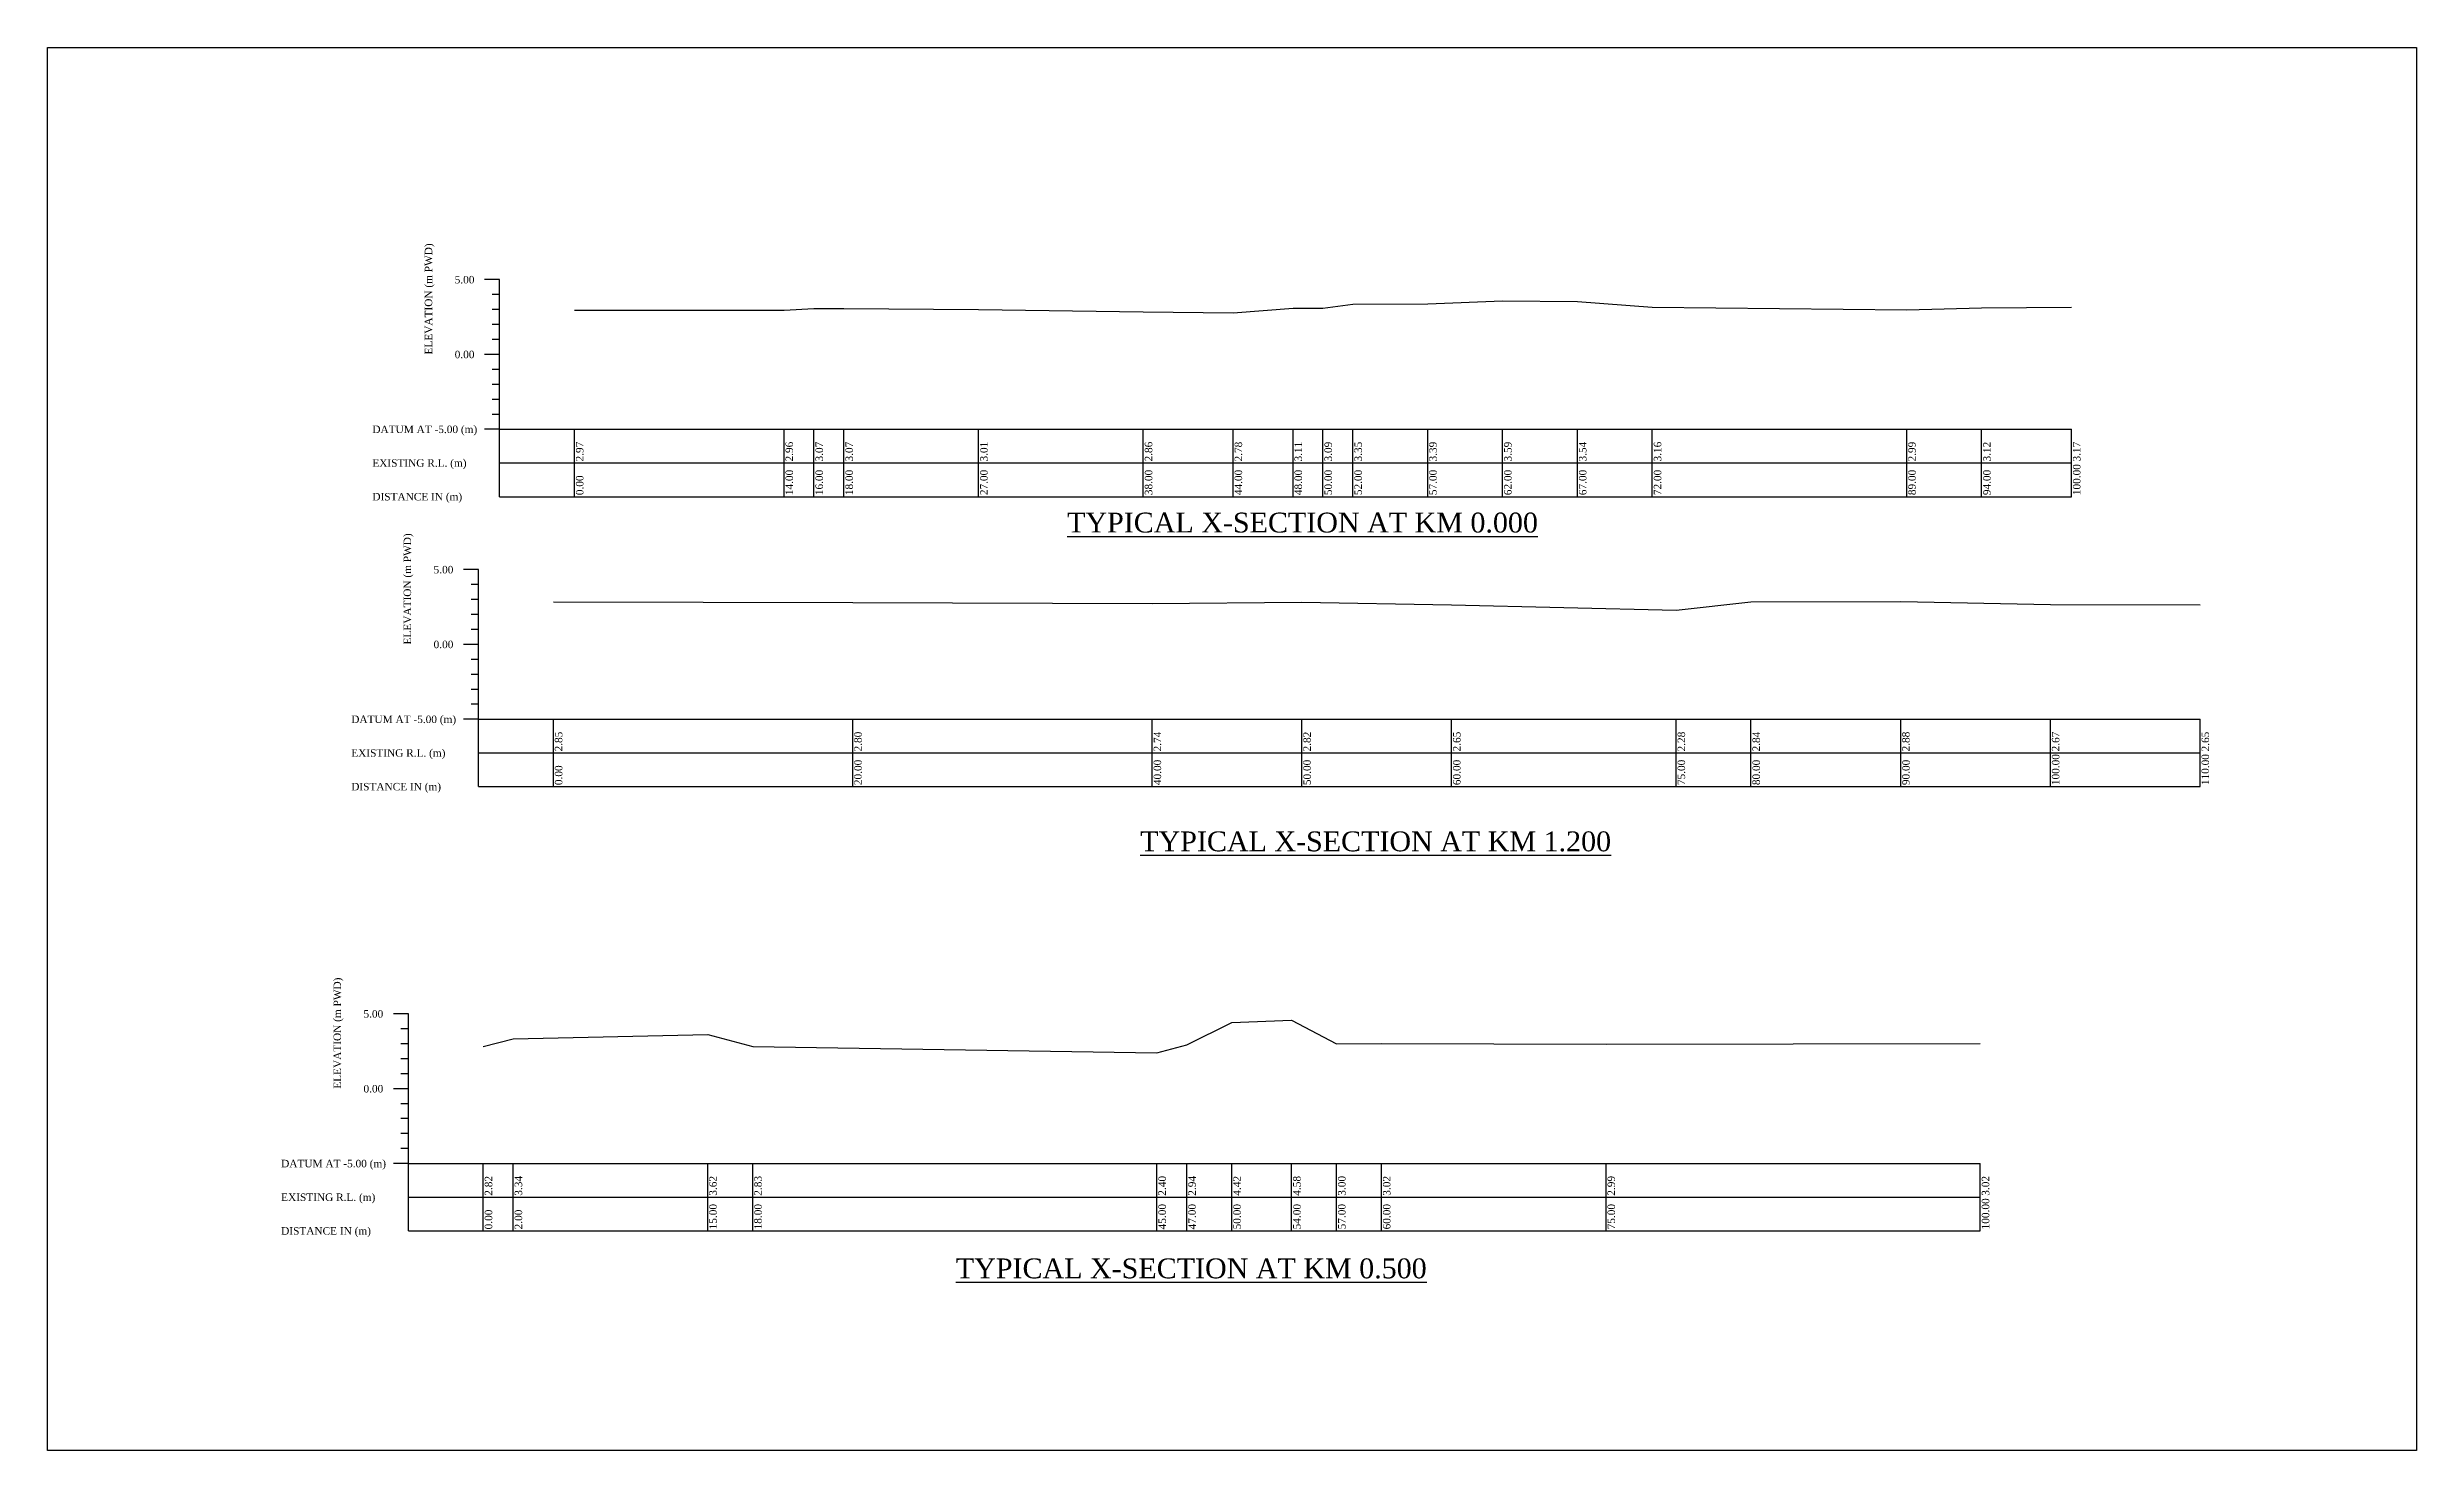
# Model space of a CAD drawing. Header units: metres. Extents: x -148477 to 168932, y -55673 to -2736.
# Drawn here: x -27868.3 to -27710, y -6764.3 to -6670.5 of the extents above; entities that cross this region are included whole.
import ezdxf

# ---------------------------------------------------------------- set-up
doc = ezdxf.new("R2010")
doc.units = ezdxf.units.M
doc.styles.add('liza', font='times.ttf', dxfattribs={"height": 2})
doc.styles.get("Standard").update_dxf_attribs({"font": 'times.ttf'})

msp = doc.modelspace()

# ---------------------------------------------------------------- linework, layer by layer
at = {"color": 0, "linetype": 'Continuous', "lineweight": -3, "ltscale": 0.5}
for p, q in [((-27838.0682, -6686.0346), (-27839.0682, -6686.0346)), ((-27838.0682, -6700.5346), (-27838.0682, -6686.0346)), ((-27838.0682, -6687.0346), (-27838.5682, -6687.0346)), ((-27838.0682, -6688.0346), (-27838.5682, -6688.0346)), ((-27838.0682, -6689.0346), (-27838.5682, -6689.0346)), ((-27838.0682, -6691.0346), (-27839.0682, -6691.0346)), ((-27838.0682, -6690.0346), (-27838.5682, -6690.0346)), ((-27838.0682, -6692.0346), (-27838.5682, -6692.0346)), ((-27838.0682, -6693.0346), (-27838.5682, -6693.0346)), ((-27838.0682, -6694.0346), (-27838.5682, -6694.0346)), ((-27838.0682, -6696.0346), (-27839.0682, -6696.0346)), ((-27838.0682, -6695.0346), (-27838.5682, -6695.0346)), ((-27838.0682, -6696.0346), (-27733.0682, -6696.0346)), ((-27833.0682, -6700.5346), (-27833.0682, -6696.0346)), ((-27819.0682, -6700.5346), (-27819.0682, -6696.0346)), ((-27817.0682, -6700.5346), (-27817.0682, -6696.0346)), ((-27815.0682, -6700.5346), (-27815.0682, -6696.0346)), ((-27806.0682, -6700.5346), (-27806.0682, -6696.0346)), ((-27795.0682, -6700.5346), (-27795.0682, -6696.0346)), ((-27789.0682, -6700.5346), (-27789.0682, -6696.0346)), ((-27785.0682, -6700.5346), (-27785.0682, -6696.0346)), ((-27783.0682, -6700.5346), (-27783.0682, -6696.0346)), ((-27781.0682, -6700.5346), (-27781.0682, -6696.0346)), ((-27776.0682, -6700.5346), (-27776.0682, -6696.0346)), ((-27771.0682, -6700.5346), (-27771.0682, -6696.0346)), ((-27766.0682, -6700.5346), (-27766.0682, -6696.0346)), ((-27761.0682, -6700.5346), (-27761.0682, -6696.0346)), ((-27744.0682, -6700.5346), (-27744.0682, -6696.0346)), ((-27739.0682, -6700.5346), (-27739.0682, -6696.0346)), ((-27733.0682, -6700.5346), (-27733.0682, -6696.0346)), ((-27838.0682, -6698.2846), (-27733.0682, -6698.2846)), ((-27838.0682, -6700.5346), (-27733.0682, -6700.5346)), ((-27839.4773, -6705.4083), (-27840.4773, -6705.4083)), ((-27839.4773, -6719.9083), (-27839.4773, -6705.4083)), ((-27839.4773, -6706.4083), (-27839.9773, -6706.4083)), ((-27839.4773, -6707.4083), (-27839.9773, -6707.4083)), ((-27839.4773, -6708.4083), (-27839.9773, -6708.4083)), ((-27839.4773, -6709.4083), (-27839.9773, -6709.4083)), ((-27839.4773, -6710.4083), (-27840.4773, -6710.4083)), ((-27839.4773, -6711.4083), (-27839.9773, -6711.4083)), ((-27839.4773, -6712.4083), (-27839.9773, -6712.4083)), ((-27839.4773, -6713.4083), (-27839.9773, -6713.4083)), ((-27839.4773, -6714.4083), (-27839.9773, -6714.4083)), ((-27839.4773, -6715.4083), (-27840.4773, -6715.4083)), ((-27839.4773, -6715.4083), (-27724.4773, -6715.4083)), ((-27834.4773, -6719.9083), (-27834.4773, -6715.4083)), ((-27814.4773, -6719.9083), (-27814.4773, -6715.4083)), ((-27794.4773, -6719.9083), (-27794.4773, -6715.4083)), ((-27784.4773, -6719.9083), (-27784.4773, -6715.4083)), ((-27774.4773, -6719.9083), (-27774.4773, -6715.4083)), ((-27759.4773, -6719.9083), (-27759.4773, -6715.4083)), ((-27754.4773, -6719.9083), (-27754.4773, -6715.4083)), ((-27744.4773, -6719.9083), (-27744.4773, -6715.4083)), ((-27734.4773, -6719.9083), (-27734.4773, -6715.4083)), ((-27724.4773, -6719.9083), (-27724.4773, -6715.4083)), ((-27839.4773, -6717.6583), (-27724.4773, -6717.6583)), ((-27839.4773, -6719.9083), (-27724.4773, -6719.9083)), ((-27844.1597, -6735.0912), (-27845.1597, -6735.0912)), ((-27844.1597, -6749.5912), (-27844.1597, -6735.0912)), ((-27844.1597, -6736.0912), (-27844.6597, -6736.0912)), ((-27844.1597, -6737.0912), (-27844.6597, -6737.0912)), ((-27844.1597, -6738.0912), (-27844.6597, -6738.0912)), ((-27844.1597, -6740.0912), (-27845.1597, -6740.0912)), ((-27844.1597, -6739.0912), (-27844.6597, -6739.0912)), ((-27844.1597, -6741.0912), (-27844.6597, -6741.0912)), ((-27844.1597, -6742.0912), (-27844.6597, -6742.0912)), ((-27844.1597, -6743.0912), (-27844.6597, -6743.0912)), ((-27844.1597, -6745.0912), (-27845.1597, -6745.0912)), ((-27844.1597, -6744.0912), (-27844.6597, -6744.0912)), ((-27844.1597, -6745.0912), (-27739.1597, -6745.0912)), ((-27839.1597, -6749.5912), (-27839.1597, -6745.0912)), ((-27837.1597, -6749.5912), (-27837.1597, -6745.0912)), ((-27824.1597, -6749.5912), (-27824.1597, -6745.0912)), ((-27821.1597, -6749.5912), (-27821.1597, -6745.0912)), ((-27794.1597, -6749.5912), (-27794.1597, -6745.0912)), ((-27792.1597, -6749.5912), (-27792.1597, -6745.0912)), ((-27789.1597, -6749.5912), (-27789.1597, -6745.0912)), ((-27785.1597, -6749.5912), (-27785.1597, -6745.0912)), ((-27782.1597, -6749.5912), (-27782.1597, -6745.0912)), ((-27779.1597, -6749.5912), (-27779.1597, -6745.0912)), ((-27764.1597, -6749.5912), (-27764.1597, -6745.0912)), ((-27739.1597, -6749.5912), (-27739.1597, -6745.0912)), ((-27844.1597, -6747.3412), (-27739.1597, -6747.3412)), ((-27844.1597, -6749.5912), (-27739.1597, -6749.5912))]:
    msp.add_line(p, q, dxfattribs=at)
msp.add_lwpolyline([(-27868.2751, -6670.5147), (-27710.0126, -6670.5147), (-27710.0126, -6764.2725), (-27868.2751, -6764.2725)], close=True, dxfattribs=at)
for points in [[(-27833.0682, -6688.0646), (-27819.0682, -6688.0756), (-27817.0682, -6687.9626), (-27815.0682, -6687.9696), (-27806.0682, -6688.0296), (-27795.0682, -6688.1746), (-27789.0682, -6688.2496), (-27785.0682, -6687.9296), (-27783.0682, -6687.9396), (-27781.0682, -6687.6806), (-27776.0682, -6687.6396), (-27771.0682, -6687.4496), (-27766.0682, -6687.4946), (-27761.0682, -6687.8776), (-27744.0682, -6688.0426), (-27739.0682, -6687.9156), (-27733.0682, -6687.8626)], [(-27834.4773, -6707.5563), (-27814.4773, -6707.6113), (-27794.4773, -6707.6713), (-27784.4773, -6707.5833), (-27774.4773, -6707.7573), (-27759.4773, -6708.1253), (-27754.4773, -6707.5713), (-27744.4773, -6707.5313), (-27734.4773, -6707.7413), (-27724.4773, -6707.7563)], [(-27839.1597, -6737.2692), (-27837.1597, -6736.7502), (-27824.1597, -6736.4732), (-27821.1597, -6737.2632), (-27794.1597, -6737.6942), (-27792.1597, -6737.1492), (-27789.1597, -6735.6692), (-27785.1597, -6735.5142), (-27782.1597, -6737.0912), (-27779.1597, -6737.0742), (-27764.1597, -6737.1042), (-27739.1597, -6737.0682)]]:
    msp.add_lwpolyline(points, dxfattribs=at)

# ---------------------------------------------------------------- texts
at = {"color": 0, "linetype": 'Continuous', "lineweight": -3, "ltscale": 0.5, "char_height": 0.5, "attachment_point": 1, "rotation": 90, "style": 'liza'}
for s, insert, width in [('ELEVATION (m PWD)', (-27843.0682, -6691.0346), 10), ('2.97', (-27832.9682, -6698.1846), 2.15), ('2.96', (-27818.9682, -6698.1846), 2.15), ('3.07', (-27816.9682, -6698.1846), 2.15), ('3.07', (-27814.9682, -6698.1846), 2.15), ('3.01', (-27805.9682, -6698.1846), 2.15), ('2.86', (-27794.9682, -6698.1846), 2.15), ('2.78', (-27788.9682, -6698.1846), 2.15), ('3.11', (-27784.9682, -6698.1846), 2.15), ('3.09', (-27782.9682, -6698.1846), 2.15), ('3.35', (-27780.9682, -6698.1846), 2.15), ('3.39', (-27775.9682, -6698.1846), 2.15), ('3.59', (-27770.9682, -6698.1846), 2.15), ('3.54', (-27765.9682, -6698.1846), 2.15), ('3.16', (-27760.9682, -6698.1846), 2.15), ('2.99', (-27743.9682, -6698.1846), 2.15), ('3.12', (-27738.9682, -6698.1846), 2.15), ('3.17', (-27732.9682, -6698.1846), 2.15), ('0.00', (-27832.9682, -6700.4346), 2.15), ('14.00', (-27818.9682, -6700.4346), 2.15), ('16.00', (-27816.9682, -6700.4346), 2.15), ('18.00', (-27814.9682, -6700.4346), 2.15), ('27.00', (-27805.9682, -6700.4346), 2.15), ('38.00', (-27794.9682, -6700.4346), 2.15), ('44.00', (-27788.9682, -6700.4346), 2.15), ('48.00', (-27784.9682, -6700.4346), 2.15), ('50.00', (-27782.9682, -6700.4346), 2.15), ('52.00', (-27780.9682, -6700.4346), 2.15), ('57.00', (-27775.9682, -6700.4346), 2.15), ('62.00', (-27770.9682, -6700.4346), 2.15), ('67.00', (-27765.9682, -6700.4346), 2.15), ('72.00', (-27760.9682, -6700.4346), 2.15), ('89.00', (-27743.9682, -6700.4346), 2.15), ('94.00', (-27738.9682, -6700.4346), 2.15), ('100.00', (-27732.9682, -6700.4346), 2.15), ('ELEVATION (m PWD)', (-27844.4773, -6710.4083), 10), ('2.85', (-27834.3773, -6717.5583), 2.15), ('2.80', (-27814.3773, -6717.5583), 2.15), ('2.74', (-27794.3773, -6717.5583), 2.15), ('2.82', (-27784.3773, -6717.5583), 2.15), ('2.65', (-27774.3773, -6717.5583), 2.15), ('2.28', (-27759.3773, -6717.5583), 2.15), ('2.84', (-27754.3773, -6717.5583), 2.15), ('2.88', (-27744.3773, -6717.5583), 2.15), ('2.67', (-27734.3773, -6717.5583), 2.15), ('2.65', (-27724.3773, -6717.5583), 2.15), ('20.00', (-27814.3773, -6719.8083), 2.15), ('40.00', (-27794.3773, -6719.8083), 2.15), ('50.00', (-27784.3773, -6719.8083), 2.15), ('60.00', (-27774.3773, -6719.8083), 2.15), ('75.00', (-27759.3773, -6719.8083), 2.15), ('80.00', (-27754.3773, -6719.8083), 2.15), ('90.00', (-27744.3773, -6719.8083), 2.15), ('100.00', (-27734.3773, -6719.8083), 2.15), ('110.00', (-27724.3773, -6719.8083), 2.15), ('0.00', (-27834.3773, -6719.8083), 2.15), ('ELEVATION (m PWD)', (-27849.1597, -6740.0912), 10), ('2.82', (-27839.0597, -6747.2412), 2.15), ('3.34', (-27837.0597, -6747.2412), 2.15), ('3.62', (-27824.0597, -6747.2412), 2.15), ('2.83', (-27821.0597, -6747.2412), 2.15), ('2.40', (-27794.0597, -6747.2412), 2.15), ('2.94', (-27792.0597, -6747.2412), 2.15), ('4.42', (-27789.0597, -6747.2412), 2.15), ('4.58', (-27785.0597, -6747.2412), 2.15), ('3.00', (-27782.0597, -6747.2412), 2.15), ('3.02', (-27779.0597, -6747.2412), 2.15), ('2.99', (-27764.0597, -6747.2412), 2.15), ('3.02', (-27739.0597, -6747.2412), 2.15), ('0.00', (-27839.0597, -6749.4912), 2.15), ('2.00', (-27837.0597, -6749.4912), 2.15), ('15.00', (-27824.0597, -6749.4912), 2.15), ('18.00', (-27821.0597, -6749.4912), 2.15), ('45.00', (-27794.0597, -6749.4912), 2.15), ('47.00', (-27792.0597, -6749.4912), 2.15), ('50.00', (-27789.0597, -6749.4912), 2.15), ('54.00', (-27785.0597, -6749.4912), 2.15), ('57.00', (-27782.0597, -6749.4912), 2.15), ('60.00', (-27779.0597, -6749.4912), 2.15), ('75.00', (-27764.0597, -6749.4912), 2.15), ('100.00', (-27739.0597, -6749.4912), 2.15)]:
    msp.add_mtext(s, dxfattribs=dict(at, insert=insert, width=width))
at = {"color": 0, "linetype": 'Continuous', "lineweight": -3, "ltscale": 0.5, "char_height": 0.5, "attachment_point": 1, "style": 'liza'}
for s, insert, width in [('5.00', (-27841.0682, -6685.7846), 2), ('0.00', (-27841.0682, -6690.7846), 2), ('DATUM AT -5.00 (m)', (-27846.5682, -6695.7846), 7.5), ('EXISTING R.L. (m)', (-27846.5682, -6698.0346), 7.5), ('DISTANCE IN (m)', (-27846.5682, -6700.2846), 7.5), ('5.00', (-27842.4773, -6705.1583), 2), ('0.00', (-27842.4773, -6710.1583), 2), ('DATUM AT -5.00 (m)', (-27847.9773, -6715.1583), 7.5), ('EXISTING R.L. (m)', (-27847.9773, -6717.4083), 7.5), ('DISTANCE IN (m)', (-27847.9773, -6719.6583), 7.5), ('5.00', (-27847.1597, -6734.8412), 2), ('0.00', (-27847.1597, -6739.8412), 2), ('DATUM AT -5.00 (m)', (-27852.6597, -6744.8412), 7.5), ('EXISTING R.L. (m)', (-27852.6597, -6747.0912), 7.5), ('DISTANCE IN (m)', (-27852.6597, -6749.3412), 7.5)]:
    msp.add_mtext(s, dxfattribs=dict(at, insert=insert, width=width))
at = {"color": 0, "linetype": 'ByBlock', "lineweight": 30, "char_height": 1.326841, "width": 81.781813, "attachment_point": 1}
for s, insert in [('{\\LTYPICAL X-SECTION AT KM 0.000}', (-27800.1591, -6701.6003)), ('{\\LTYPICAL X-SECTION AT KM 1.200}', (-27795.2733, -6722.9014)), ('{\\LTYPICAL X-SECTION AT KM 0.500}', (-27807.5903, -6751.4325))]:
    msp.add_mtext(s, dxfattribs=dict(at, insert=insert))

doc.saveas('drawing.dxf')
